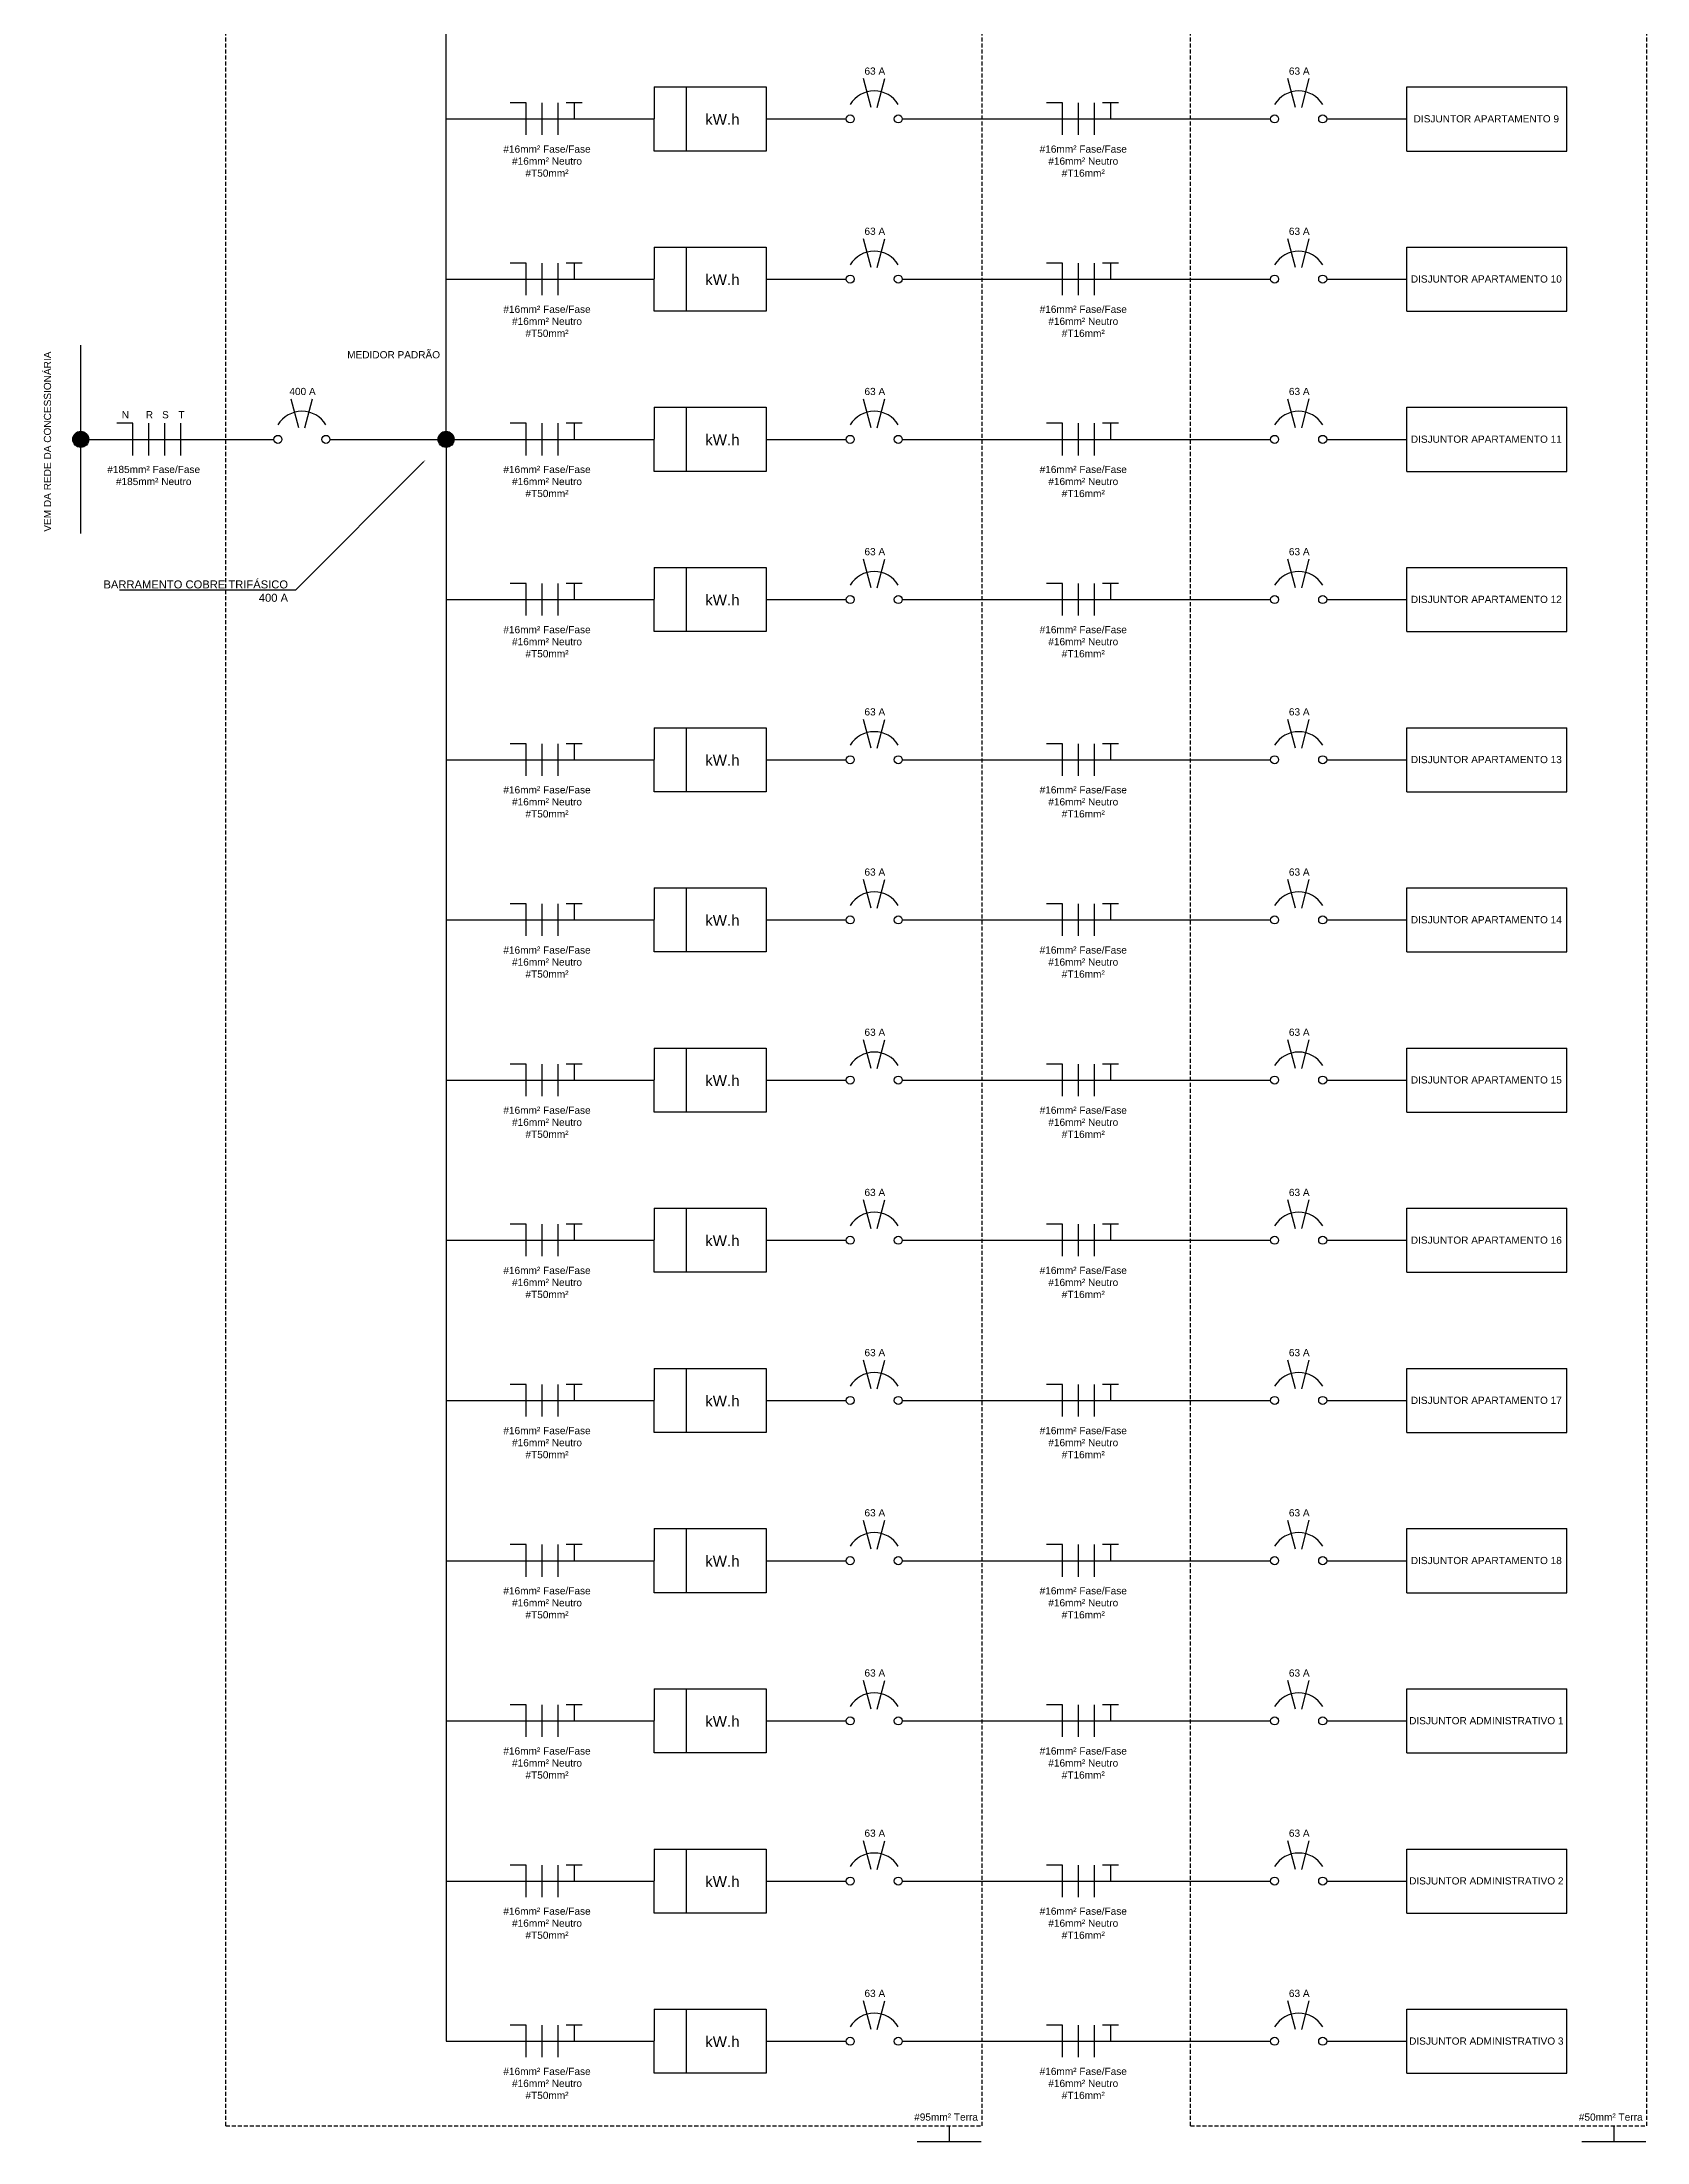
# Model space of a CAD drawing. Extents: x 0 to 11638, y -6007 to 0.
# Drawn here: x 10980.2 to 11080.4, y -5907 to -5775.9 of the extents above; entities that cross this region are included whole.
import ezdxf
from ezdxf import colors
from ezdxf.entities.mleader import LeaderData, LeaderLine
from ezdxf.math import Vec2, Vec3

# ---------------------------------------------------------------- set-up
doc = ezdxf.new("R2010")
doc.units = 0
doc.linetypes.add('CACHE', pattern=[0.375, 0.25, -0.125])
doc.layers.get('0').update_dxf_attribs({"linetype": 'CONTINUOUS'})
doc.layers.add('ARQ - Alvenaria Alta', color=251, linetype='CONTINUOUS', lineweight=13)
doc.styles.get("Standard").update_dxf_attribs({"font": 'arial.ttf', "height": 0.15})

msp = doc.modelspace()

# ---------------------------------------------------------------- hatches: boundary and pattern name
at = {"lineweight": -2}
h = msp.add_hatch(color=7, dxfattribs=at)
h.dxf.hatch_style = 1
h.paths.add_polyline_path([(10983.136, -5800.671, 1), (10982.136, -5800.671, 1)])
h = msp.add_hatch(color=7, dxfattribs=at)
h.dxf.hatch_style = 1
h.paths.add_polyline_path([(11005.947, -5800.671, 1), (11004.947, -5800.671, 1)])

# ---------------------------------------------------------------- linework, layer by layer
at = {"linetype": 'CACHE', "lineweight": -2}
for p, q in [((10991.697, -5905.961), (10991.697, -5695.38)), ((11038.929, -5905.961), (11038.929, -5695.38)), ((11051.929, -5905.961), (11051.929, -5695.38)), ((11080.429, -5905.961), (11080.429, -5695.609)), ((10991.697, -5905.961), (11038.929, -5905.961)), ((11051.929, -5905.961), (11080.429, -5905.961))]:
    msp.add_line(p, q, dxfattribs=at)
at = {"lineweight": -2}
for p, q in [((11005.447, -5780.671), (11005.447, -5700.671)), ((11031.985, -5779.946), (11031.506, -5778.155)), ((11032.37, -5779.945), (11032.84, -5778.152)), ((11058.485, -5779.946), (11058.006, -5778.155)), ((11058.87, -5779.945), (11059.34, -5778.152)), ((11010.447, -5779.671), (11009.447, -5779.671)), ((11010.447, -5781.671), (11010.447, -5779.671)), ((11011.447, -5781.671), (11011.447, -5779.671)), ((11012.447, -5781.671), (11012.447, -5779.671)), ((11013.947, -5779.671), (11012.947, -5779.671)), ((11013.447, -5779.671), (11013.447, -5780.671)), ((11018.429, -5778.671), (11025.429, -5778.671)), ((11018.429, -5782.671), (11018.464, -5778.671)), ((11020.429, -5778.671), (11020.429, -5782.671)), ((11025.429, -5778.671), (11025.429, -5782.671)), ((11043.929, -5779.671), (11042.929, -5779.671)), ((11043.929, -5781.671), (11043.929, -5779.671)), ((11044.929, -5781.671), (11044.929, -5779.671)), ((11045.929, -5781.671), (11045.929, -5779.671)), ((11047.429, -5779.671), (11046.429, -5779.671)), ((11046.929, -5779.671), (11046.929, -5780.671)), ((11005.447, -5790.671), (11005.447, -5780.671)), ((11025.429, -5782.671), (11018.429, -5782.671)), ((11018.429, -5788.671), (11025.429, -5788.671)), ((11018.429, -5792.671), (11018.464, -5788.671)), ((11020.429, -5788.671), (11020.429, -5792.671)), ((11025.429, -5788.671), (11025.429, -5792.671)), ((11031.985, -5789.946), (11031.506, -5788.155)), ((11032.37, -5789.945), (11032.84, -5788.152)), ((11058.485, -5789.946), (11058.006, -5788.155)), ((11058.87, -5789.945), (11059.34, -5788.152)), ((11010.447, -5789.671), (11009.447, -5789.671)), ((11010.447, -5791.671), (11010.447, -5789.671)), ((11011.447, -5791.671), (11011.447, -5789.671)), ((11012.447, -5791.671), (11012.447, -5789.671)), ((11013.947, -5789.671), (11012.947, -5789.671)), ((11013.447, -5789.671), (11013.447, -5790.671)), ((11043.929, -5789.671), (11042.929, -5789.671)), ((11043.929, -5791.671), (11043.929, -5789.671)), ((11044.929, -5791.671), (11044.929, -5789.671)), ((11045.929, -5791.671), (11045.929, -5789.671)), ((11047.429, -5789.671), (11046.429, -5789.671)), ((11046.929, -5789.671), (11046.929, -5790.671)), ((11005.447, -5800.171), (11005.447, -5790.671)), ((11025.429, -5792.671), (11018.429, -5792.671)), ((10982.636, -5800.171), (10982.636, -5794.8)), ((10996.253, -5799.946), (10995.773, -5798.155)), ((10996.637, -5799.945), (10997.108, -5798.152)), ((11031.985, -5799.946), (11031.506, -5798.155)), ((11032.37, -5799.945), (11032.84, -5798.152)), ((11058.485, -5799.946), (11058.006, -5798.155)), ((11058.87, -5799.945), (11059.34, -5798.152)), ((11018.429, -5798.671), (11025.429, -5798.671)), ((11018.429, -5802.671), (11018.464, -5798.671)), ((11020.429, -5798.671), (11020.429, -5802.671)), ((11025.429, -5798.671), (11025.429, -5802.671)), ((10983.136, -5800.671), (10994.697, -5800.671)), ((10985.889, -5799.671), (10984.889, -5799.671)), ((10985.889, -5801.671), (10985.889, -5799.671)), ((10986.889, -5801.671), (10986.889, -5799.671)), ((10987.889, -5801.671), (10987.889, -5799.671)), ((10988.889, -5801.671), (10988.889, -5799.671)), ((10998.197, -5800.671), (11005.447, -5800.671)), ((11010.447, -5799.671), (11009.447, -5799.671)), ((11010.447, -5801.671), (11010.447, -5799.671)), ((11011.447, -5801.671), (11011.447, -5799.671)), ((11012.447, -5801.671), (11012.447, -5799.671)), ((11013.947, -5799.671), (11012.947, -5799.671)), ((11013.447, -5799.671), (11013.447, -5800.671)), ((11043.929, -5799.671), (11042.929, -5799.671)), ((11043.929, -5801.671), (11043.929, -5799.671)), ((11044.929, -5801.671), (11044.929, -5799.671)), ((11045.929, -5801.671), (11045.929, -5799.671)), ((11047.429, -5799.671), (11046.429, -5799.671)), ((11046.929, -5799.671), (11046.929, -5800.671)), ((10982.636, -5806.541), (10982.636, -5801.171)), ((11005.447, -5801.171), (11005.447, -5810.671)), ((11025.429, -5802.671), (11018.429, -5802.671)), ((11018.429, -5808.671), (11025.429, -5808.671)), ((11018.429, -5812.671), (11018.464, -5808.671)), ((11020.429, -5808.671), (11020.429, -5812.671)), ((11025.429, -5808.671), (11025.429, -5812.671)), ((11031.985, -5809.946), (11031.506, -5808.155)), ((11032.37, -5809.945), (11032.84, -5808.152)), ((11058.485, -5809.946), (11058.006, -5808.155)), ((11058.87, -5809.945), (11059.34, -5808.152)), ((11010.447, -5809.671), (11009.447, -5809.671)), ((11010.447, -5811.671), (11010.447, -5809.671)), ((11011.447, -5811.671), (11011.447, -5809.671)), ((11012.447, -5811.671), (11012.447, -5809.671)), ((11013.947, -5809.671), (11012.947, -5809.671)), ((11013.447, -5809.671), (11013.447, -5810.671)), ((11043.929, -5809.671), (11042.929, -5809.671)), ((11043.929, -5811.671), (11043.929, -5809.671)), ((11044.929, -5811.671), (11044.929, -5809.671)), ((11045.929, -5811.671), (11045.929, -5809.671)), ((11047.429, -5809.671), (11046.429, -5809.671)), ((11046.929, -5809.671), (11046.929, -5810.671)), ((11005.447, -5810.671), (11005.447, -5820.671)), ((11025.429, -5812.671), (11018.429, -5812.671)), ((11018.429, -5818.671), (11025.429, -5818.671)), ((11018.429, -5822.671), (11018.464, -5818.671)), ((11020.429, -5818.671), (11020.429, -5822.671)), ((11025.429, -5818.671), (11025.429, -5822.671)), ((11031.985, -5819.946), (11031.506, -5818.155)), ((11032.37, -5819.945), (11032.84, -5818.152)), ((11058.485, -5819.946), (11058.006, -5818.155)), ((11058.87, -5819.945), (11059.34, -5818.152)), ((11010.447, -5819.671), (11009.447, -5819.671)), ((11010.447, -5821.671), (11010.447, -5819.671)), ((11011.447, -5821.671), (11011.447, -5819.671)), ((11012.447, -5821.671), (11012.447, -5819.671)), ((11013.947, -5819.671), (11012.947, -5819.671)), ((11013.447, -5819.671), (11013.447, -5820.671)), ((11043.929, -5819.671), (11042.929, -5819.671)), ((11043.929, -5821.671), (11043.929, -5819.671)), ((11044.929, -5821.671), (11044.929, -5819.671)), ((11045.929, -5821.671), (11045.929, -5819.671)), ((11047.429, -5819.671), (11046.429, -5819.671)), ((11046.929, -5819.671), (11046.929, -5820.671)), ((11005.447, -5820.671), (11005.447, -5900.671)), ((11025.429, -5822.671), (11018.429, -5822.671)), ((11031.985, -5829.946), (11031.506, -5828.155)), ((11032.37, -5829.945), (11032.84, -5828.152)), ((11058.485, -5829.946), (11058.006, -5828.155)), ((11058.87, -5829.945), (11059.34, -5828.152)), ((11010.447, -5829.671), (11009.447, -5829.671)), ((11010.447, -5831.671), (11010.447, -5829.671)), ((11011.447, -5831.671), (11011.447, -5829.671)), ((11012.447, -5831.671), (11012.447, -5829.671)), ((11013.947, -5829.671), (11012.947, -5829.671)), ((11013.447, -5829.671), (11013.447, -5830.671)), ((11018.429, -5828.671), (11025.429, -5828.671)), ((11018.429, -5832.671), (11018.464, -5828.671)), ((11020.429, -5828.671), (11020.429, -5832.671)), ((11025.429, -5828.671), (11025.429, -5832.671)), ((11043.929, -5829.671), (11042.929, -5829.671)), ((11043.929, -5831.671), (11043.929, -5829.671)), ((11044.929, -5831.671), (11044.929, -5829.671)), ((11045.929, -5831.671), (11045.929, -5829.671)), ((11047.429, -5829.671), (11046.429, -5829.671)), ((11046.929, -5829.671), (11046.929, -5830.671)), ((11025.429, -5832.671), (11018.429, -5832.671)), ((11018.429, -5838.671), (11025.429, -5838.671)), ((11018.429, -5842.671), (11018.464, -5838.671)), ((11020.429, -5838.671), (11020.429, -5842.671)), ((11025.429, -5838.671), (11025.429, -5842.671)), ((11031.985, -5839.946), (11031.506, -5838.155)), ((11032.37, -5839.945), (11032.84, -5838.152)), ((11058.485, -5839.946), (11058.006, -5838.155)), ((11058.87, -5839.945), (11059.34, -5838.152)), ((11010.447, -5839.671), (11009.447, -5839.671)), ((11010.447, -5841.671), (11010.447, -5839.671)), ((11011.447, -5841.671), (11011.447, -5839.671)), ((11012.447, -5841.671), (11012.447, -5839.671)), ((11013.947, -5839.671), (11012.947, -5839.671)), ((11013.447, -5839.671), (11013.447, -5840.671)), ((11043.929, -5839.671), (11042.929, -5839.671)), ((11043.929, -5841.671), (11043.929, -5839.671)), ((11044.929, -5841.671), (11044.929, -5839.671)), ((11045.929, -5841.671), (11045.929, -5839.671)), ((11047.429, -5839.671), (11046.429, -5839.671)), ((11046.929, -5839.671), (11046.929, -5840.671)), ((11025.429, -5842.671), (11018.429, -5842.671)), ((11018.429, -5848.671), (11025.429, -5848.671)), ((11018.429, -5852.671), (11018.464, -5848.671)), ((11020.429, -5848.671), (11020.429, -5852.671)), ((11025.429, -5848.671), (11025.429, -5852.671)), ((11031.985, -5849.946), (11031.506, -5848.155)), ((11032.37, -5849.945), (11032.84, -5848.152)), ((11058.485, -5849.946), (11058.006, -5848.155)), ((11058.87, -5849.945), (11059.34, -5848.152)), ((11010.447, -5849.671), (11009.447, -5849.671)), ((11010.447, -5851.671), (11010.447, -5849.671)), ((11011.447, -5851.671), (11011.447, -5849.671)), ((11012.447, -5851.671), (11012.447, -5849.671)), ((11013.947, -5849.671), (11012.947, -5849.671)), ((11013.447, -5849.671), (11013.447, -5850.671)), ((11043.929, -5849.671), (11042.929, -5849.671)), ((11043.929, -5851.671), (11043.929, -5849.671)), ((11044.929, -5851.671), (11044.929, -5849.671)), ((11045.929, -5851.671), (11045.929, -5849.671)), ((11047.429, -5849.671), (11046.429, -5849.671)), ((11046.929, -5849.671), (11046.929, -5850.671)), ((11025.429, -5852.671), (11018.429, -5852.671)), ((11031.985, -5859.946), (11031.506, -5858.155)), ((11032.37, -5859.945), (11032.84, -5858.152)), ((11058.485, -5859.946), (11058.006, -5858.155)), ((11058.87, -5859.945), (11059.34, -5858.152)), ((11010.447, -5859.671), (11009.447, -5859.671)), ((11010.447, -5861.671), (11010.447, -5859.671)), ((11011.447, -5861.671), (11011.447, -5859.671)), ((11012.447, -5861.671), (11012.447, -5859.671)), ((11013.947, -5859.671), (11012.947, -5859.671)), ((11013.447, -5859.671), (11013.447, -5860.671)), ((11018.429, -5858.671), (11025.429, -5858.671)), ((11018.429, -5862.671), (11018.464, -5858.671)), ((11020.429, -5858.671), (11020.429, -5862.671)), ((11025.429, -5858.671), (11025.429, -5862.671)), ((11043.929, -5859.671), (11042.929, -5859.671)), ((11043.929, -5861.671), (11043.929, -5859.671)), ((11044.929, -5861.671), (11044.929, -5859.671)), ((11045.929, -5861.671), (11045.929, -5859.671)), ((11047.429, -5859.671), (11046.429, -5859.671)), ((11046.929, -5859.671), (11046.929, -5860.671)), ((11025.429, -5862.671), (11018.429, -5862.671)), ((11018.429, -5868.671), (11025.429, -5868.671)), ((11018.429, -5872.671), (11018.464, -5868.671)), ((11020.429, -5868.671), (11020.429, -5872.671)), ((11025.429, -5868.671), (11025.429, -5872.671)), ((11031.985, -5869.946), (11031.506, -5868.155)), ((11032.37, -5869.945), (11032.84, -5868.152)), ((11058.485, -5869.946), (11058.006, -5868.155)), ((11058.87, -5869.945), (11059.34, -5868.152)), ((11010.447, -5869.671), (11009.447, -5869.671)), ((11010.447, -5871.671), (11010.447, -5869.671)), ((11011.447, -5871.671), (11011.447, -5869.671)), ((11012.447, -5871.671), (11012.447, -5869.671)), ((11013.947, -5869.671), (11012.947, -5869.671)), ((11013.447, -5869.671), (11013.447, -5870.671)), ((11043.929, -5869.671), (11042.929, -5869.671)), ((11043.929, -5871.671), (11043.929, -5869.671)), ((11044.929, -5871.671), (11044.929, -5869.671)), ((11045.929, -5871.671), (11045.929, -5869.671)), ((11047.429, -5869.671), (11046.429, -5869.671)), ((11046.929, -5869.671), (11046.929, -5870.671)), ((11025.429, -5872.671), (11018.429, -5872.671)), ((11031.985, -5879.946), (11031.506, -5878.155)), ((11032.37, -5879.945), (11032.84, -5878.152)), ((11058.485, -5879.946), (11058.006, -5878.155)), ((11058.87, -5879.945), (11059.34, -5878.152)), ((11018.429, -5878.671), (11025.429, -5878.671)), ((11018.429, -5882.671), (11018.464, -5878.671)), ((11020.429, -5878.671), (11020.429, -5882.671)), ((11025.429, -5878.671), (11025.429, -5882.671)), ((11010.447, -5879.671), (11009.447, -5879.671)), ((11010.447, -5881.671), (11010.447, -5879.671)), ((11011.447, -5881.671), (11011.447, -5879.671)), ((11012.447, -5881.671), (11012.447, -5879.671)), ((11013.947, -5879.671), (11012.947, -5879.671)), ((11013.447, -5879.671), (11013.447, -5880.671)), ((11043.929, -5879.671), (11042.929, -5879.671)), ((11043.929, -5881.671), (11043.929, -5879.671)), ((11044.929, -5881.671), (11044.929, -5879.671)), ((11045.929, -5881.671), (11045.929, -5879.671)), ((11047.429, -5879.671), (11046.429, -5879.671)), ((11046.929, -5879.671), (11046.929, -5880.671)), ((11025.429, -5882.671), (11018.429, -5882.671)), ((11018.429, -5888.671), (11025.429, -5888.671)), ((11018.429, -5892.671), (11018.464, -5888.671)), ((11020.429, -5888.671), (11020.429, -5892.671)), ((11025.429, -5888.671), (11025.429, -5892.671)), ((11031.985, -5889.946), (11031.506, -5888.155)), ((11032.37, -5889.945), (11032.84, -5888.152)), ((11058.485, -5889.946), (11058.006, -5888.155)), ((11058.87, -5889.945), (11059.34, -5888.152)), ((11010.447, -5889.671), (11009.447, -5889.671)), ((11010.447, -5891.671), (11010.447, -5889.671)), ((11011.447, -5891.671), (11011.447, -5889.671)), ((11012.447, -5891.671), (11012.447, -5889.671)), ((11013.947, -5889.671), (11012.947, -5889.671)), ((11013.447, -5889.671), (11013.447, -5890.671)), ((11043.929, -5889.671), (11042.929, -5889.671)), ((11043.929, -5891.671), (11043.929, -5889.671)), ((11044.929, -5891.671), (11044.929, -5889.671)), ((11045.929, -5891.671), (11045.929, -5889.671)), ((11047.429, -5889.671), (11046.429, -5889.671)), ((11046.929, -5889.671), (11046.929, -5890.671)), ((11025.429, -5892.671), (11018.429, -5892.671)), ((11018.429, -5898.671), (11025.429, -5898.671)), ((11018.429, -5902.671), (11018.464, -5898.671)), ((11020.429, -5898.671), (11020.429, -5902.671)), ((11025.429, -5898.671), (11025.429, -5902.671)), ((11031.985, -5899.946), (11031.506, -5898.155)), ((11032.37, -5899.945), (11032.84, -5898.152)), ((11058.485, -5899.946), (11058.006, -5898.155)), ((11058.87, -5899.945), (11059.34, -5898.152)), ((11010.447, -5899.671), (11009.447, -5899.671)), ((11010.447, -5901.671), (11010.447, -5899.671)), ((11011.447, -5901.671), (11011.447, -5899.671)), ((11012.447, -5901.671), (11012.447, -5899.671)), ((11013.947, -5899.671), (11012.947, -5899.671)), ((11013.447, -5899.671), (11013.447, -5900.671)), ((11043.929, -5899.671), (11042.929, -5899.671)), ((11043.929, -5901.671), (11043.929, -5899.671)), ((11044.929, -5901.671), (11044.929, -5899.671)), ((11045.929, -5901.671), (11045.929, -5899.671)), ((11047.429, -5899.671), (11046.429, -5899.671)), ((11046.929, -5899.671), (11046.929, -5900.671)), ((11025.429, -5902.671), (11018.429, -5902.671)), ((11038.858, -5906.961), (11034.858, -5906.961)), ((11036.858, -5905.961), (11036.858, -5906.961)), ((11080.358, -5906.961), (11076.358, -5906.961)), ((11078.358, -5905.961), (11078.358, -5906.961))]:
    msp.add_line(p, q, dxfattribs=at)
for centre, radius in [((11030.679, -5780.671), 0.25), ((11033.679, -5780.671), 0.25), ((11057.179, -5780.671), 0.25), ((11060.179, -5780.671), 0.25), ((11030.679, -5790.671), 0.25), ((11033.679, -5790.671), 0.25), ((11057.179, -5790.671), 0.25), ((11060.179, -5790.671), 0.25), ((10982.636, -5800.671), 0.5), ((10994.947, -5800.671), 0.25), ((10997.947, -5800.671), 0.25), ((11005.447, -5800.671), 0.5), ((11030.679, -5800.671), 0.25), ((11033.679, -5800.671), 0.25), ((11057.179, -5800.671), 0.25), ((11060.179, -5800.671), 0.25), ((11030.679, -5810.671), 0.25), ((11033.679, -5810.671), 0.25), ((11057.179, -5810.671), 0.25), ((11060.179, -5810.671), 0.25), ((11030.679, -5820.671), 0.25), ((11033.679, -5820.671), 0.25), ((11057.179, -5820.671), 0.25), ((11060.179, -5820.671), 0.25), ((11030.679, -5830.671), 0.25), ((11033.679, -5830.671), 0.25), ((11057.179, -5830.671), 0.25), ((11060.179, -5830.671), 0.25), ((11030.679, -5840.671), 0.25), ((11033.679, -5840.671), 0.25), ((11057.179, -5840.671), 0.25), ((11060.179, -5840.671), 0.25), ((11030.679, -5850.671), 0.25), ((11033.679, -5850.671), 0.25), ((11057.179, -5850.671), 0.25), ((11060.179, -5850.671), 0.25), ((11030.679, -5860.671), 0.25), ((11033.679, -5860.671), 0.25), ((11057.179, -5860.671), 0.25), ((11060.179, -5860.671), 0.25), ((11030.679, -5870.671), 0.25), ((11033.679, -5870.671), 0.25), ((11057.179, -5870.671), 0.25), ((11060.179, -5870.671), 0.25), ((11030.679, -5880.671), 0.25), ((11033.679, -5880.671), 0.25), ((11057.179, -5880.671), 0.25), ((11060.179, -5880.671), 0.25), ((11030.679, -5890.671), 0.25), ((11033.679, -5890.671), 0.25), ((11057.179, -5890.671), 0.25), ((11060.179, -5890.671), 0.25), ((11030.679, -5900.671), 0.25), ((11033.679, -5900.671), 0.25), ((11057.179, -5900.671), 0.25), ((11060.179, -5900.671), 0.25)]:
    msp.add_circle(centre, radius, dxfattribs=at)
for centre in [(11032.179, -5780.671), (11058.679, -5780.671), (11032.179, -5790.671), (11058.679, -5790.671), (10996.447, -5800.671), (11032.179, -5800.671), (11058.679, -5800.671), (11032.179, -5810.671), (11058.679, -5810.671), (11032.179, -5820.671), (11058.679, -5820.671), (11032.179, -5830.671), (11058.679, -5830.671), (11032.179, -5840.671), (11058.679, -5840.671), (11032.179, -5850.671), (11058.679, -5850.671), (11032.179, -5860.671), (11058.679, -5860.671), (11032.179, -5870.671), (11058.679, -5870.671), (11032.179, -5880.671), (11058.679, -5880.671), (11032.179, -5890.671), (11058.679, -5890.671), (11032.179, -5900.671), (11058.679, -5900.671)]:
    msp.add_arc(centre, 1.75, 31.00272, 148.99728, dxfattribs=at)
at = {"layer": 'ARQ - Alvenaria Alta', "lineweight": -2}
for p, q in [((11065.429, -5782.671), (11065.429, -5778.671)), ((11065.429, -5778.671), (11075.429, -5778.671)), ((11075.429, -5782.671), (11075.429, -5778.671)), ((11005.447, -5780.671), (11013.447, -5780.671)), ((11013.447, -5780.671), (11018.447, -5780.671)), ((11025.429, -5780.671), (11030.429, -5780.671)), ((11033.929, -5780.671), (11038.929, -5780.671)), ((11038.929, -5780.671), (11046.929, -5780.671)), ((11046.929, -5780.671), (11051.929, -5780.671)), ((11051.929, -5780.671), (11056.929, -5780.671)), ((11060.429, -5780.671), (11065.429, -5780.671)), ((11065.429, -5782.671), (11075.429, -5782.671)), ((11065.429, -5792.671), (11065.429, -5788.671)), ((11065.429, -5788.671), (11075.429, -5788.671)), ((11075.429, -5792.671), (11075.429, -5788.671)), ((11005.447, -5790.671), (11013.447, -5790.671)), ((11013.447, -5790.671), (11018.447, -5790.671)), ((11025.429, -5790.671), (11030.429, -5790.671)), ((11033.929, -5790.671), (11038.929, -5790.671)), ((11038.929, -5790.671), (11046.929, -5790.671)), ((11046.929, -5790.671), (11051.929, -5790.671)), ((11051.929, -5790.671), (11056.929, -5790.671)), ((11060.429, -5790.671), (11065.429, -5790.671)), ((11065.429, -5792.671), (11075.429, -5792.671)), ((11065.429, -5802.671), (11065.429, -5798.671)), ((11065.429, -5798.671), (11075.429, -5798.671)), ((11075.429, -5802.671), (11075.429, -5798.671)), ((11005.447, -5800.671), (11013.447, -5800.671)), ((11013.447, -5800.671), (11018.447, -5800.671)), ((11025.429, -5800.671), (11030.429, -5800.671)), ((11033.929, -5800.671), (11038.929, -5800.671)), ((11038.929, -5800.671), (11046.929, -5800.671)), ((11046.929, -5800.671), (11051.929, -5800.671)), ((11051.929, -5800.671), (11056.929, -5800.671)), ((11060.429, -5800.671), (11065.429, -5800.671)), ((11065.429, -5802.671), (11075.429, -5802.671)), ((11065.429, -5812.671), (11065.429, -5808.671)), ((11065.429, -5808.671), (11075.429, -5808.671)), ((11075.429, -5812.671), (11075.429, -5808.671)), ((11005.447, -5810.671), (11013.447, -5810.671)), ((11013.447, -5810.671), (11018.447, -5810.671)), ((11025.429, -5810.671), (11030.429, -5810.671)), ((11033.929, -5810.671), (11038.929, -5810.671)), ((11038.929, -5810.671), (11046.929, -5810.671)), ((11046.929, -5810.671), (11051.929, -5810.671)), ((11051.929, -5810.671), (11056.929, -5810.671)), ((11060.429, -5810.671), (11065.429, -5810.671)), ((11065.429, -5812.671), (11075.429, -5812.671)), ((11065.429, -5822.671), (11065.429, -5818.671)), ((11065.429, -5818.671), (11075.429, -5818.671)), ((11075.429, -5822.671), (11075.429, -5818.671)), ((11005.447, -5820.671), (11013.447, -5820.671)), ((11013.447, -5820.671), (11018.447, -5820.671)), ((11025.429, -5820.671), (11030.429, -5820.671)), ((11033.929, -5820.671), (11038.929, -5820.671)), ((11038.929, -5820.671), (11046.929, -5820.671)), ((11046.929, -5820.671), (11051.929, -5820.671)), ((11051.929, -5820.671), (11056.929, -5820.671)), ((11060.429, -5820.671), (11065.429, -5820.671)), ((11065.429, -5822.671), (11075.429, -5822.671)), ((11065.429, -5832.671), (11065.429, -5828.671)), ((11065.429, -5828.671), (11075.429, -5828.671)), ((11075.429, -5832.671), (11075.429, -5828.671)), ((11005.447, -5830.671), (11013.447, -5830.671)), ((11013.447, -5830.671), (11018.447, -5830.671)), ((11025.429, -5830.671), (11030.429, -5830.671)), ((11033.929, -5830.671), (11038.929, -5830.671)), ((11038.929, -5830.671), (11046.929, -5830.671)), ((11046.929, -5830.671), (11051.929, -5830.671)), ((11051.929, -5830.671), (11056.929, -5830.671)), ((11060.429, -5830.671), (11065.429, -5830.671)), ((11065.429, -5832.671), (11075.429, -5832.671)), ((11065.429, -5842.671), (11065.429, -5838.671)), ((11065.429, -5838.671), (11075.429, -5838.671)), ((11075.429, -5842.671), (11075.429, -5838.671)), ((11005.447, -5840.671), (11013.447, -5840.671)), ((11013.447, -5840.671), (11018.447, -5840.671)), ((11025.429, -5840.671), (11030.429, -5840.671)), ((11033.929, -5840.671), (11038.929, -5840.671)), ((11038.929, -5840.671), (11046.929, -5840.671)), ((11046.929, -5840.671), (11051.929, -5840.671)), ((11051.929, -5840.671), (11056.929, -5840.671)), ((11060.429, -5840.671), (11065.429, -5840.671)), ((11065.429, -5842.671), (11075.429, -5842.671)), ((11065.429, -5852.671), (11065.429, -5848.671)), ((11065.429, -5848.671), (11075.429, -5848.671)), ((11075.429, -5852.671), (11075.429, -5848.671)), ((11005.447, -5850.671), (11013.447, -5850.671)), ((11013.447, -5850.671), (11018.447, -5850.671)), ((11025.429, -5850.671), (11030.429, -5850.671)), ((11033.929, -5850.671), (11038.929, -5850.671)), ((11038.929, -5850.671), (11046.929, -5850.671)), ((11046.929, -5850.671), (11051.929, -5850.671)), ((11051.929, -5850.671), (11056.929, -5850.671)), ((11060.429, -5850.671), (11065.429, -5850.671)), ((11065.429, -5852.671), (11075.429, -5852.671)), ((11065.429, -5862.671), (11065.429, -5858.671)), ((11065.429, -5858.671), (11075.429, -5858.671)), ((11075.429, -5862.671), (11075.429, -5858.671)), ((11005.447, -5860.671), (11013.447, -5860.671)), ((11013.447, -5860.671), (11018.447, -5860.671)), ((11025.429, -5860.671), (11030.429, -5860.671)), ((11033.929, -5860.671), (11038.929, -5860.671)), ((11038.929, -5860.671), (11046.929, -5860.671)), ((11046.929, -5860.671), (11051.929, -5860.671)), ((11051.929, -5860.671), (11056.929, -5860.671)), ((11060.429, -5860.671), (11065.429, -5860.671)), ((11065.429, -5862.671), (11075.429, -5862.671)), ((11065.429, -5872.671), (11065.429, -5868.671)), ((11065.429, -5868.671), (11075.429, -5868.671)), ((11075.429, -5872.671), (11075.429, -5868.671)), ((11005.447, -5870.671), (11013.447, -5870.671)), ((11013.447, -5870.671), (11018.447, -5870.671)), ((11025.429, -5870.671), (11030.429, -5870.671)), ((11033.929, -5870.671), (11038.929, -5870.671)), ((11038.929, -5870.671), (11046.929, -5870.671)), ((11046.929, -5870.671), (11051.929, -5870.671)), ((11051.929, -5870.671), (11056.929, -5870.671)), ((11060.429, -5870.671), (11065.429, -5870.671)), ((11065.429, -5872.671), (11075.429, -5872.671)), ((11065.429, -5882.671), (11065.429, -5878.671)), ((11065.429, -5878.671), (11075.429, -5878.671)), ((11075.429, -5882.671), (11075.429, -5878.671)), ((11005.447, -5880.671), (11013.447, -5880.671)), ((11013.447, -5880.671), (11018.447, -5880.671)), ((11025.429, -5880.671), (11030.429, -5880.671)), ((11033.929, -5880.671), (11038.929, -5880.671)), ((11038.929, -5880.671), (11046.929, -5880.671)), ((11046.929, -5880.671), (11051.929, -5880.671)), ((11051.929, -5880.671), (11056.929, -5880.671)), ((11060.429, -5880.671), (11065.429, -5880.671)), ((11065.429, -5882.671), (11075.429, -5882.671)), ((11065.429, -5892.671), (11065.429, -5888.671)), ((11065.429, -5888.671), (11075.429, -5888.671)), ((11075.429, -5892.671), (11075.429, -5888.671)), ((11005.447, -5890.671), (11013.447, -5890.671)), ((11013.447, -5890.671), (11018.447, -5890.671)), ((11025.429, -5890.671), (11030.429, -5890.671)), ((11033.929, -5890.671), (11038.929, -5890.671)), ((11038.929, -5890.671), (11046.929, -5890.671)), ((11046.929, -5890.671), (11051.929, -5890.671)), ((11051.929, -5890.671), (11056.929, -5890.671)), ((11060.429, -5890.671), (11065.429, -5890.671)), ((11065.429, -5892.671), (11075.429, -5892.671)), ((11065.429, -5902.671), (11065.429, -5898.671)), ((11065.429, -5898.671), (11075.429, -5898.671)), ((11075.429, -5902.671), (11075.429, -5898.671)), ((11005.447, -5900.671), (11013.447, -5900.671)), ((11013.447, -5900.671), (11018.447, -5900.671)), ((11025.429, -5900.671), (11030.429, -5900.671)), ((11033.929, -5900.671), (11038.929, -5900.671)), ((11038.929, -5900.671), (11046.929, -5900.671)), ((11046.929, -5900.671), (11051.929, -5900.671)), ((11051.929, -5900.671), (11056.929, -5900.671)), ((11060.429, -5900.671), (11065.429, -5900.671)), ((11065.429, -5902.671), (11075.429, -5902.671))]:
    msp.add_line(p, q, dxfattribs=at)

# ---------------------------------------------------------------- texts
at = {"lineweight": -2, "attachment_point": 1}
for s, width, gutter_width, insert, char_height in [('\\pxi-3,l4,qc,t4;63 A', 11.57298, 2.25, (11026.205, -5777.457), 0.45), ('\\pxi-3,l4,qc,t4;63 A', 11.57298, 2.25, (11052.705, -5777.457), 0.45), ('\\pxi-3,l4,qc,t4;kW.h', 17.35947, 3.375, (11013.68, -5780.362), 0.675), ('\\pxi-3,l4,qc,t4;DISJUNTOR APARTAMENTO 9', 11.57298, 2.25, (11064.386, -5780.435), 0.45), ('\\pxi-3,l4,qc,t4;#16mm² Fase/Fase\\P#16mm² Neutro\\P#T50mm²', 11.57298, 2.25, (11005.737, -5782.326), 0.45), ('\\pxi-3,l4,qc,t4;#16mm² Fase/Fase\\P#16mm² Neutro\\P#T16mm²', 11.57298, 2.25, (11039.22, -5782.326), 0.45), ('\\pxi-3,l4,qc,t4;63 A', 11.57298, 2.25, (11026.205, -5787.457), 0.45), ('\\pxi-3,l4,qc,t4;63 A', 11.57298, 2.25, (11052.705, -5787.457), 0.45), ('\\pxi-3,l4,qc,t4;kW.h', 17.35947, 3.375, (11013.68, -5790.362), 0.675), ('\\pxi-3,l4,qc,t4;DISJUNTOR APARTAMENTO 10', 11.57298, 2.25, (11064.386, -5790.435), 0.45), ('\\pxi-3,l4,qc,t4;#16mm² Fase/Fase\\P#16mm² Neutro\\P#T50mm²', 11.57298, 2.25, (11005.737, -5792.326), 0.45), ('\\pxi-3,l4,qc,t4;#16mm² Fase/Fase\\P#16mm² Neutro\\P#T16mm²', 11.57298, 2.25, (11039.22, -5792.326), 0.45), ('\\pxi-3,l4,qc,t4;MEDIDOR PADRÃO', 11.57298, 2.25, (10996.16, -5795.164), 0.45), ('\\pxi-3,l4,qc,t4;400 A', 11.57298, 2.25, (10990.473, -5797.457), 0.45), ('\\pxi-3,l4,qc,t4;63 A', 11.57298, 2.25, (11026.205, -5797.457), 0.45), ('\\pxi-3,l4,qc,t4;63 A', 11.57298, 2.25, (11052.705, -5797.457), 0.45), ('\\pxi-3,l4,qc,t4;N', 11.57298, 2.25, (10979.411, -5798.908), 0.45), ('\\pxi-3,l4,qc,t4;R', 11.57298, 2.25, (10980.911, -5798.908), 0.45), ('\\pxi-3,l4,qc,t4;S', 11.57298, 2.25, (10981.911, -5798.908), 0.45), ('\\pxi-3,l4,qc,t4;T', 11.57298, 2.25, (10982.911, -5798.908), 0.45), ('\\pxi-3,l4,qc,t4;kW.h', 17.35947, 3.375, (11013.68, -5800.362), 0.675), ('\\pxi-3,l4,qc,t4;DISJUNTOR APARTAMENTO 11', 11.57298, 2.25, (11064.386, -5800.435), 0.45), ('\\pxi-3,l4,qc,t4;#185mm² Fase/Fase\\P#185mm² Neutro', 11.57298, 2.25, (10981.179, -5802.326), 0.45), ('\\pxi-3,l4,qc,t4;#16mm² Fase/Fase\\P#16mm² Neutro\\P#T50mm²', 11.57298, 2.25, (11005.737, -5802.326), 0.45), ('\\pxi-3,l4,qc,t4;#16mm² Fase/Fase\\P#16mm² Neutro\\P#T16mm²', 11.57298, 2.25, (11039.22, -5802.326), 0.45), ('\\pxi-3,l4,qc,t4;63 A', 11.57298, 2.25, (11026.205, -5807.457), 0.45), ('\\pxi-3,l4,qc,t4;63 A', 11.57298, 2.25, (11052.705, -5807.457), 0.45), ('\\pxi-3,l4,qc,t4;kW.h', 17.35947, 3.375, (11013.68, -5810.362), 0.675), ('\\pxi-3,l4,qc,t4;DISJUNTOR APARTAMENTO 12', 11.57298, 2.25, (11064.386, -5810.435), 0.45), ('\\pxi-3,l4,qc,t4;#16mm² Fase/Fase\\P#16mm² Neutro\\P#T50mm²', 11.57298, 2.25, (11005.737, -5812.326), 0.45), ('\\pxi-3,l4,qc,t4;#16mm² Fase/Fase\\P#16mm² Neutro\\P#T16mm²', 11.57298, 2.25, (11039.22, -5812.326), 0.45), ('\\pxi-3,l4,qc,t4;63 A', 11.57298, 2.25, (11026.205, -5817.457), 0.45), ('\\pxi-3,l4,qc,t4;63 A', 11.57298, 2.25, (11052.705, -5817.457), 0.45), ('\\pxi-3,l4,qc,t4;kW.h', 17.35947, 3.375, (11013.68, -5820.362), 0.675), ('\\pxi-3,l4,qc,t4;DISJUNTOR APARTAMENTO 13', 11.57298, 2.25, (11064.386, -5820.435), 0.45), ('\\pxi-3,l4,qc,t4;#16mm² Fase/Fase\\P#16mm² Neutro\\P#T50mm²', 11.57298, 2.25, (11005.737, -5822.326), 0.45), ('\\pxi-3,l4,qc,t4;#16mm² Fase/Fase\\P#16mm² Neutro\\P#T16mm²', 11.57298, 2.25, (11039.22, -5822.326), 0.45), ('\\pxi-3,l4,qc,t4;63 A', 11.57298, 2.25, (11026.205, -5827.457), 0.45), ('\\pxi-3,l4,qc,t4;63 A', 11.57298, 2.25, (11052.705, -5827.457), 0.45), ('\\pxi-3,l4,qc,t4;kW.h', 17.35947, 3.375, (11013.68, -5830.362), 0.675), ('\\pxi-3,l4,qc,t4;DISJUNTOR APARTAMENTO 14', 11.57298, 2.25, (11064.386, -5830.435), 0.45), ('\\pxi-3,l4,qc,t4;#16mm² Fase/Fase\\P#16mm² Neutro\\P#T50mm²', 11.57298, 2.25, (11005.737, -5832.326), 0.45), ('\\pxi-3,l4,qc,t4;#16mm² Fase/Fase\\P#16mm² Neutro\\P#T16mm²', 11.57298, 2.25, (11039.22, -5832.326), 0.45), ('\\pxi-3,l4,qc,t4;63 A', 11.57298, 2.25, (11026.205, -5837.457), 0.45), ('\\pxi-3,l4,qc,t4;63 A', 11.57298, 2.25, (11052.705, -5837.457), 0.45), ('\\pxi-3,l4,qc,t4;kW.h', 17.35947, 3.375, (11013.68, -5840.362), 0.675), ('\\pxi-3,l4,qc,t4;DISJUNTOR APARTAMENTO 15', 11.57298, 2.25, (11064.386, -5840.435), 0.45), ('\\pxi-3,l4,qc,t4;#16mm² Fase/Fase\\P#16mm² Neutro\\P#T50mm²', 11.57298, 2.25, (11005.737, -5842.326), 0.45), ('\\pxi-3,l4,qc,t4;#16mm² Fase/Fase\\P#16mm² Neutro\\P#T16mm²', 11.57298, 2.25, (11039.22, -5842.326), 0.45), ('\\pxi-3,l4,qc,t4;63 A', 11.57298, 2.25, (11026.205, -5847.457), 0.45), ('\\pxi-3,l4,qc,t4;63 A', 11.57298, 2.25, (11052.705, -5847.457), 0.45), ('\\pxi-3,l4,qc,t4;kW.h', 17.35947, 3.375, (11013.68, -5850.362), 0.675), ('\\pxi-3,l4,qc,t4;DISJUNTOR APARTAMENTO 16', 11.57298, 2.25, (11064.386, -5850.435), 0.45), ('\\pxi-3,l4,qc,t4;#16mm² Fase/Fase\\P#16mm² Neutro\\P#T50mm²', 11.57298, 2.25, (11005.737, -5852.326), 0.45), ('\\pxi-3,l4,qc,t4;#16mm² Fase/Fase\\P#16mm² Neutro\\P#T16mm²', 11.57298, 2.25, (11039.22, -5852.326), 0.45), ('\\pxi-3,l4,qc,t4;63 A', 11.57298, 2.25, (11026.205, -5857.457), 0.45), ('\\pxi-3,l4,qc,t4;63 A', 11.57298, 2.25, (11052.705, -5857.457), 0.45), ('\\pxi-3,l4,qc,t4;kW.h', 17.35947, 3.375, (11013.68, -5860.362), 0.675), ('\\pxi-3,l4,qc,t4;DISJUNTOR APARTAMENTO 17', 11.57298, 2.25, (11064.386, -5860.435), 0.45), ('\\pxi-3,l4,qc,t4;#16mm² Fase/Fase\\P#16mm² Neutro\\P#T50mm²', 11.57298, 2.25, (11005.737, -5862.326), 0.45), ('\\pxi-3,l4,qc,t4;#16mm² Fase/Fase\\P#16mm² Neutro\\P#T16mm²', 11.57298, 2.25, (11039.22, -5862.326), 0.45), ('\\pxi-3,l4,qc,t4;63 A', 11.57298, 2.25, (11026.205, -5867.457), 0.45), ('\\pxi-3,l4,qc,t4;63 A', 11.57298, 2.25, (11052.705, -5867.457), 0.45), ('\\pxi-3,l4,qc,t4;kW.h', 17.35947, 3.375, (11013.68, -5870.362), 0.675), ('\\pxi-3,l4,qc,t4;DISJUNTOR APARTAMENTO 18', 11.57298, 2.25, (11064.386, -5870.435), 0.45), ('\\pxi-3,l4,qc,t4;#16mm² Fase/Fase\\P#16mm² Neutro\\P#T50mm²', 11.57298, 2.25, (11005.737, -5872.326), 0.45), ('\\pxi-3,l4,qc,t4;#16mm² Fase/Fase\\P#16mm² Neutro\\P#T16mm²', 11.57298, 2.25, (11039.22, -5872.326), 0.45), ('\\pxi-3,l4,qc,t4;63 A', 11.57298, 2.25, (11026.205, -5877.457), 0.45), ('\\pxi-3,l4,qc,t4;63 A', 11.57298, 2.25, (11052.705, -5877.457), 0.45), ('\\pxi-3,l4,qc,t4;kW.h', 17.35947, 3.375, (11013.68, -5880.362), 0.675), ('\\pxi-3,l4,qc,t4;DISJUNTOR ADMINISTRATIVO 1', 11.57298, 2.25, (11064.386, -5880.435), 0.45), ('\\pxi-3,l4,qc,t4;#16mm² Fase/Fase\\P#16mm² Neutro\\P#T50mm²', 11.57298, 2.25, (11005.737, -5882.326), 0.45), ('\\pxi-3,l4,qc,t4;#16mm² Fase/Fase\\P#16mm² Neutro\\P#T16mm²', 11.57298, 2.25, (11039.22, -5882.326), 0.45), ('\\pxi-3,l4,qc,t4;63 A', 11.57298, 2.25, (11026.205, -5887.457), 0.45), ('\\pxi-3,l4,qc,t4;63 A', 11.57298, 2.25, (11052.705, -5887.457), 0.45), ('\\pxi-3,l4,qc,t4;kW.h', 17.35947, 3.375, (11013.68, -5890.362), 0.675), ('\\pxi-3,l4,qc,t4;DISJUNTOR ADMINISTRATIVO 2', 11.57298, 2.25, (11064.386, -5890.435), 0.45), ('\\pxi-3,l4,qc,t4;#16mm² Fase/Fase\\P#16mm² Neutro\\P#T50mm²', 11.57298, 2.25, (11005.737, -5892.326), 0.45), ('\\pxi-3,l4,qc,t4;#16mm² Fase/Fase\\P#16mm² Neutro\\P#T16mm²', 11.57298, 2.25, (11039.22, -5892.326), 0.45), ('\\pxi-3,l4,qc,t4;63 A', 11.57298, 2.25, (11026.205, -5897.457), 0.45), ('\\pxi-3,l4,qc,t4;63 A', 11.57298, 2.25, (11052.705, -5897.457), 0.45), ('\\pxi-3,l4,qc,t4;kW.h', 17.35947, 3.375, (11013.68, -5900.362), 0.675), ('\\pxi-3,l4,qc,t4;DISJUNTOR ADMINISTRATIVO 3', 11.57298, 2.25, (11064.386, -5900.435), 0.45), ('\\pxi-3,l4,qc,t4;#16mm² Fase/Fase\\P#16mm² Neutro\\P#T50mm²', 11.57298, 2.25, (11005.737, -5902.326), 0.45), ('\\pxi-3,l4,qc,t4;#16mm² Fase/Fase\\P#16mm² Neutro\\P#T16mm²', 11.57298, 2.25, (11039.22, -5902.326), 0.45), ('\\pxi-3,l4,qc,t4;\\P#95mm² Terra', 11.57298, 2.25, (11030.653, -5904.43), 0.45), ('\\pxi-3,l4,qc,t4;\\P#50mm² Terra', 11.57298, 2.25, (11072.153, -5904.43), 0.45)]:
    msp.add_mtext_dynamic_manual_height_columns(s, width=width, gutter_width=gutter_width, heights=[0], dxfattribs=dict(at, insert=insert, char_height=char_height))
at = {"lineweight": -2, "insert": (10980.334, -5806.438), "char_height": 0.45, "attachment_point": 1, "rotation": 90}
msp.add_mtext_dynamic_manual_height_columns('VEM DA REDE DA CONCESSIONÁRIA', width=11.57298, gutter_width=2.25, heights=[0], dxfattribs=at)

# ---------------------------------------------------------------- leaders
at = {"lineweight": -2}
ml = msp.add_multileader_mtext('Standard', dxfattribs=at)
ml.set_content('BARRAMENTO COBRE TRIFÁSICO\\P400 A', color=256, style='STANDARD')
ml.set_leader_properties(color=256, linetype='BYLAYER', lineweight=-1)
ml.build(insert=Vec2(0, 0))
ml.multileader.update_dxf_attribs({"text_right_attachment_type": 6, "dogleg_length": 0.36, "arrow_head_size": 0.25})
ctx = ml.context
ctx.base_point, ctx.char_height, ctx.arrow_head_size, ctx.landing_gap_size, ctx.plane_origin = Vec3(10984.037, -5809.731), 0.5, 0.25, 0.1, Vec3(11004.161, -5801.956)
ctx.right_attachment, ctx.text_align_type = 6, 2
notes = []
notes.append((ctx, [(0, (1, 1, 0), (10996.04, -5810.077), (-1, 0), 0.36, [(0, [(11004.161, -5801.956)], 0, [])])]))
ctx.mtext.insert, ctx.mtext.alignment, ctx.mtext.flow_direction = Vec3(10995.58, -5809.477), 3, 5
for ctx, leaders in notes:
    for number, flags, end, landing, length, lines in leaders:
        leader = LeaderData()
        leader.index, (leader.has_last_leader_line, leader.has_dogleg_vector, leader.attachment_direction) = number, flags
        leader.last_leader_point, leader.dogleg_vector, leader.dogleg_length = Vec3(end), Vec3(landing), length
        for number, points, colour, breaks in lines:
            line = LeaderLine()
            line.index, line.vertices, line.color, line.breaks = number, Vec3.list(points), colors.encode_raw_color(colour), breaks
            leader.lines.append(line)
        ctx.leaders.append(leader)

doc.saveas('drawing.dxf')
